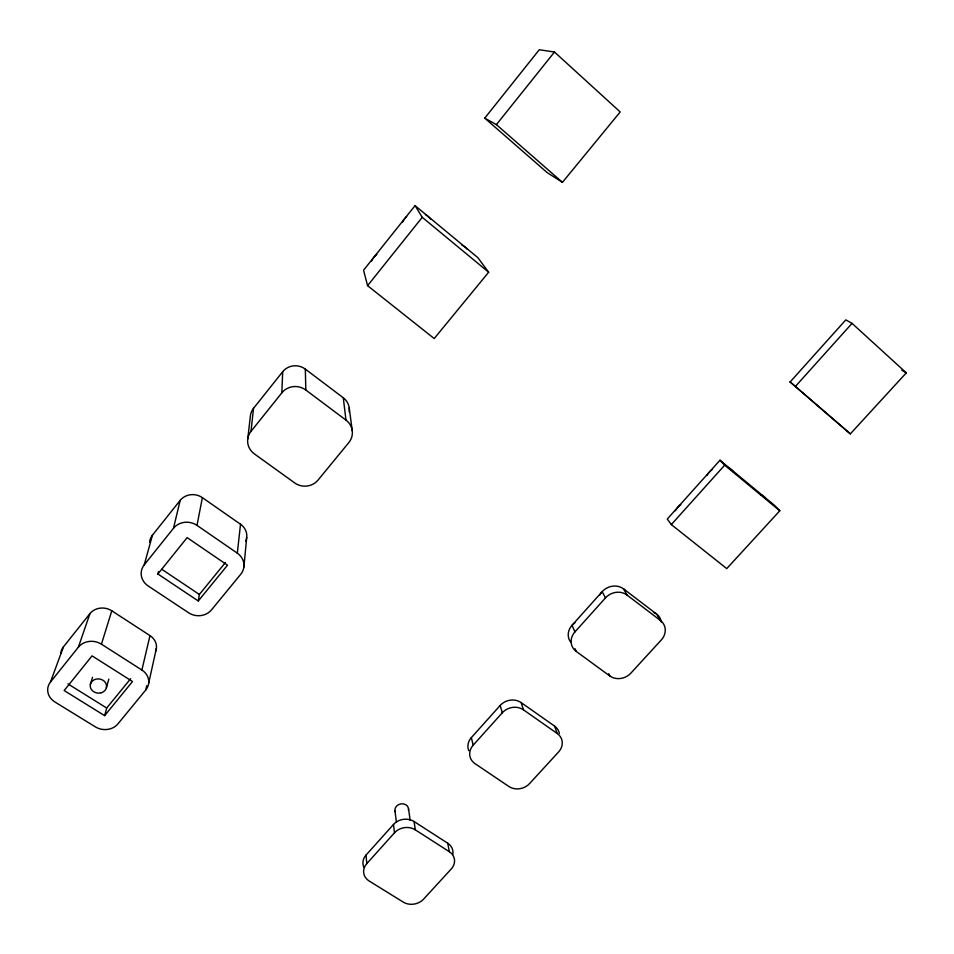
<?xml version="1.0" encoding="UTF-8"?>
<svg xmlns="http://www.w3.org/2000/svg" width="954" height="954" viewBox="0 0 954 954"><rect width="100%" height="100%" fill="white"/><g stroke="black" fill="none" stroke-linecap="round" stroke-linejoin="round"><path stroke-width="1.43" d="M343.285 397.782L345.98 420.118A16.79 16.027 -1.2 0 1 348.806 442.596L318.052 480.077A16.719 15.753 1.1 0 1 294.691 482.927L254.444 453.937A16.993 16.039 7.7 0 1 250.997 431.387L281.847 392.821L282.682 371.726A16.123 15.514 9.9 0 1 305.328 369.115L343.285 397.782A15.872 15.24 0.5 0 1 349.188 411.937M243.878 567.07L246.704 537.531M250.997 431.387L253.525 408.312L282.682 371.726M152.449 535.17L144.233 564.863A16.731 15.049 7.9 0 0 148.24 586.006L188.63 612.79A16.456 14.799 4.3 0 0 211.538 609.833L240.742 574.26A16.528 15.061 3.8 0 0 237.319 553.165L240.515 524.247L202.391 497.654A15.896 14.596 9.2 0 0 180.175 500.373L152.449 535.17A15.836 14.358 9 0 0 149.587 542.099M247.73 439.09L250.437 415.622A16.063 15.252 9.6 0 1 253.525 408.312M158.519 571.482L157.887 573.998L198.277 600.972L199.374 594.461L225.466 562.466M237.319 553.165L196.989 525.38L202.391 497.654M148.705 683.1L156.432 648.16M155.538 651.594A15.443 13.606 5.8 0 0 150.005 635.626L111.785 610.798A15.693 13.821 8.6 0 0 89.95 613.601L63.441 646.86L50.467 682.074A16.504 14.215 7.7 0 0 54.95 702.013L95.436 726.912A16.242 13.976 5.2 0 0 117.938 723.883L145.795 689.933L146.737 685.699M145.795 689.933A16.301 14.227 5 0 0 141.884 670.018L150.005 635.626M144.233 564.863L173.485 528.289L180.175 500.373M104.642 715.643L132.511 681.514L92.061 655.863L64.156 690.553L104.642 715.643L106.717 708.035L130.626 678.723M106.419 687.643L108.839 679.093M90.368 684.4L92.55 677.28M50.467 682.074L78.371 647.194A16.576 14.465 7.7 0 1 101.446 644.188L111.785 610.798M78.371 647.194L89.95 613.601M415.05 205.623L363.557 270.232L367.576 285.675L434.213 338.551L488.651 272.224L477.847 257.652L415.05 205.623L422.252 217.321L488.651 272.224M484.751 118.141L539.272 49.739L554.477 52.017L620.207 111.952L562.443 182.333L547.238 172.662L484.751 118.141L496.39 124.628L562.443 182.333M367.576 285.675L422.252 217.321M496.39 124.628L554.477 52.017M157.887 573.998L187.139 537.627L227.493 565.197L198.277 600.972M363.927 867.365A14.608 12.271 -9.8 0 1 366.062 855.058L393.489 824.459A14.68 12.45 -11 0 1 414.084 821.525L447.784 843.264A14.525 12.211 -12.5 0 1 452.78 854.486M468.772 750.655A14.906 12.939 -15.4 0 1 471.348 737.609L500.158 705.471A15.002 13.117 -17.4 0 1 521.146 702.597L554.572 726.101A14.847 12.855 -18.8 0 1 559.39 733.543M719.996 460.222L667.263 519.048L671.318 524.581L726.745 568.608L779.8 510.784L774.588 505.429L719.996 460.222L724.682 465.17L779.8 510.784M790.139 381.97L845.793 319.888L852.041 323.37L906.3 372.859L850.336 433.867L790.139 381.97L850.336 433.867M366.777 863.656L394.479 832.806A14.835 12.545 -11.1 0 1 415.288 829.825L449.31 851.695A14.668 12.307 -12.6 0 1 451.218 869.011L423.612 899.121A14.596 12.128 -11.3 0 1 403.256 902.114L369.138 880.983A14.763 12.366 -9.9 0 1 366.777 863.656L366.062 855.058M473.172 745.193L502.305 712.769A15.157 13.225 -17.5 0 1 523.507 709.859L557.255 733.531A15.002 12.962 -18.8 0 1 558.603 751.943L529.601 783.556A14.906 12.784 -16.9 0 1 508.876 786.49L474.997 763.629A15.061 13.046 -15.5 0 1 473.172 745.193L471.348 737.609M576.228 651.415A15.419 13.654 -23.4 0 1 574.952 631.882L605.468 597.908A15.55 13.833 -26.3 0 1 627.04 595.069L660.49 620.517A15.395 13.523 -27 0 1 661.265 640.003L630.904 673.107A15.276 13.368 -24.4 0 1 609.833 675.969L576.228 651.415L575.047 648.72M671.318 524.581L724.682 465.17M795.684 386.12L852.041 323.37M901.804 370.2L906.3 372.859M67.961 683.911L106.717 708.035M101.446 644.188L141.884 670.018M161.87 569.335L199.374 594.461M281.847 392.821A17.065 16.337 7.4 0 1 305.829 390.031L345.98 420.118M660.49 620.517L656.65 614.102L623.522 588.868L627.04 595.069M605.468 597.908L602.165 591.659L571.995 625.323L574.952 631.882M608.735 673.667L609.833 675.969M554.572 726.101L557.255 733.531M521.146 702.597L523.507 709.859M500.158 705.471L502.305 712.769M447.784 843.264L449.31 851.695M414.084 821.525L415.288 829.825M408.539 808.73L410.184 820.452M349.236 407.966L352.276 430.814M394.956 810.65L396.399 822.42M393.489 824.459L394.479 832.806M305.328 369.115L305.829 390.031M461.903 245.166A16.397 16.087 -59.1 0 1 467.484 249.388M425.436 214.555A16.635 16.397 -80.5 0 1 430.731 219.348M402.409 222.389A16.635 16.397 -80.5 0 1 406.654 216.57M371.547 261.11A16.349 16.325 -87.1 0 1 376.842 254.468M240.515 524.247A15.646 14.37 4.9 0 1 245.715 541.145M173.485 528.289A16.802 15.324 7.9 0 1 196.989 525.38M60.794 653.454A15.634 13.595 8.4 0 1 63.441 646.86M760.672 494.589A15.765 13.905 -36.9 0 1 766.265 499.216M706.974 475.474A15.92 14.227 -37.4 0 1 712.471 469.344M727.842 467.424A15.92 14.227 -37.4 0 1 733.566 472.158M675.384 510.712A15.753 14.083 -34.1 0 1 680.798 504.666M599.935 594.867A15.383 13.714 -26.3 0 1 625.299 590.514M570.719 642.173A15.264 13.547 -23.4 0 1 574.964 622.723M653.466 612.325A15.24 13.416 -27.1 0 1 661.289 622.032M395.373 812.128A6.869 5.867 -10.9 0 1 401.026 803.852A6.869 5.867 -10.9 0 1 408.491 810.268M101.017 692.831L98.918 693.129A8.204 7.107 6.4 0 1 90.356 687.166A8.204 7.107 6.4 0 1 95.782 679.188L97.88 678.89A8.204 7.107 6.4 0 1 106.431 684.853A8.204 7.107 6.4 0 1 101.017 692.831"/></g></svg>
